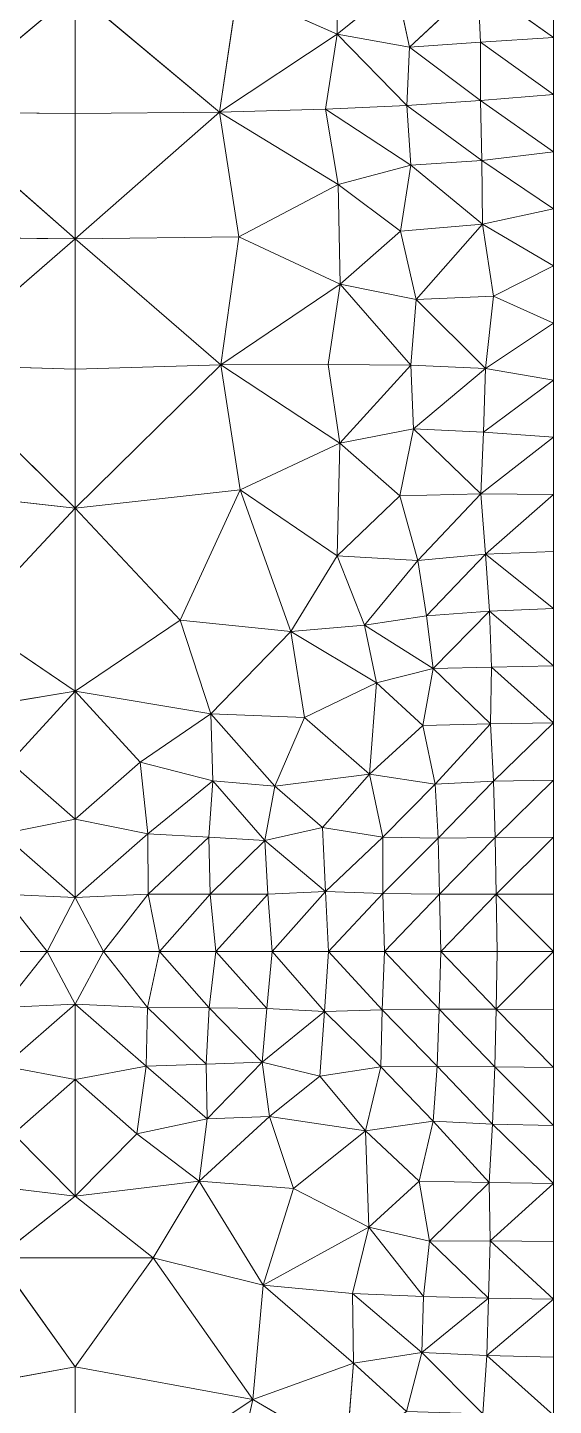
# Model space of a CAD drawing. Header units: metres. Extents: x 0 to 8, y 0 to 4.
# Drawn here: x 1.725 to 2, y 1.763 to 2.483 of the extents above; entities that cross this region are included whole.
import ezdxf

# ---------------------------------------------------------------- set-up
doc = ezdxf.new("R2010")
doc.units = ezdxf.units.M
doc.header["$MEASUREMENT"] = 0
for name, color, linetype, lineweight in [('DL_FE_MESH', 134, 'Continuous', 0), ('DL_FE_MESH_CELLS_2', 132, 'Continuous', 0), ('DL_FE_MESH_CELLS_5', 132, 'Continuous', 0), ('DL_TOPOLOGY', 7, 'Continuous', 0)]:
    doc.layers.add(name, color=color, linetype=linetype, lineweight=lineweight)

msp = doc.modelspace()

# ---------------------------------------------------------------- linework, layer by layer
at = {"layer": 'DL_FE_MESH'}
for p, q in [((1.88693, 2.4793), (1.88679, 2.52753)), ((1.9247, 2.47258), (1.96039, 2.50586)), ((1.96039, 2.50586), (2, 2.47761)), ((1.96039, 2.50586), (1.9618, 2.47517)), ((1.67463, 2.43847), (1.75, 2.50167)), ((1.75, 2.50167), (1.82537, 2.43847)), ((1.75, 2.50167), (1.75, 2.43778)), ((1.8349, 2.50232), (1.82537, 2.43847)), ((1.8349, 2.50232), (1.88693, 2.4793)), ((1.91792, 2.50433), (1.88693, 2.4793)), ((1.91792, 2.50433), (1.9247, 2.47258)), ((1.88693, 2.4793), (1.82537, 2.43847)), ((1.88693, 2.4793), (1.88083, 2.44019)), ((1.9247, 2.47258), (1.88693, 2.4793)), ((1.88693, 2.4793), (1.9233, 2.4421)), ((2, 2.47761), (1.9618, 2.47517)), ((1.9247, 2.47258), (1.9233, 2.4421)), ((1.9618, 2.47517), (1.9247, 2.47258)), ((1.9247, 2.47258), (1.96194, 2.44462)), ((1.9618, 2.47517), (2, 2.44776)), ((1.9618, 2.47517), (1.96194, 2.44462)), ((1.9233, 2.4421), (1.88083, 2.44019)), ((1.96194, 2.44462), (1.9233, 2.4421)), ((1.9233, 2.4421), (1.96259, 2.41337)), ((1.9233, 2.4421), (1.92549, 2.41094)), ((2, 2.44776), (1.96194, 2.44462)), ((1.96194, 2.44462), (2, 2.41791)), ((1.96194, 2.44462), (1.96259, 2.41337)), ((1.75, 2.43778), (1.67463, 2.43847)), ((1.67463, 2.43847), (1.75, 2.37228)), ((1.75, 2.37228), (1.82537, 2.43847)), ((1.82537, 2.43847), (1.75, 2.43778)), ((1.75, 2.43778), (1.75, 2.37228)), ((1.88083, 2.44019), (1.82537, 2.43847)), ((1.82537, 2.43847), (1.88753, 2.40071)), ((1.82537, 2.43847), (1.83555, 2.37333)), ((1.88083, 2.44019), (1.92549, 2.41094)), ((1.88083, 2.44019), (1.88753, 2.40071)), ((1.96259, 2.41337), (1.92549, 2.41094)), ((2, 2.41791), (1.96259, 2.41337)), ((1.96259, 2.41337), (2, 2.38806)), ((1.96259, 2.41337), (1.96284, 2.38004)), ((1.92549, 2.41094), (1.88753, 2.40071)), ((1.92549, 2.41094), (1.91996, 2.37631)), ((1.92549, 2.41094), (1.96284, 2.38004)), ((1.88753, 2.40071), (1.83555, 2.37333)), ((1.88753, 2.40071), (1.91996, 2.37631)), ((1.88849, 2.34861), (1.88753, 2.40071)), ((2, 2.38806), (1.96284, 2.38004)), ((1.91996, 2.37631), (1.88849, 2.34861)), ((1.96284, 2.38004), (1.91996, 2.37631)), ((1.91996, 2.37631), (1.92816, 2.34067)), ((1.92816, 2.34067), (1.96284, 2.38004)), ((1.96284, 2.38004), (2, 2.35821)), ((1.96284, 2.38004), (1.96867, 2.34238)), ((1.75, 2.37228), (1.66445, 2.37333)), ((1.67392, 2.30652), (1.75, 2.37228)), ((1.83555, 2.37333), (1.75, 2.37228)), ((1.75, 2.37228), (1.82608, 2.30652)), ((1.75, 2.37228), (1.75, 2.30425)), ((1.83555, 2.37333), (1.82608, 2.30652)), ((1.83555, 2.37333), (1.88849, 2.34861)), ((2, 2.35821), (1.96867, 2.34238)), ((1.88849, 2.34861), (1.82608, 2.30652)), ((1.88849, 2.34861), (1.88228, 2.30672)), ((1.92816, 2.34067), (1.88849, 2.34861)), ((1.88849, 2.34861), (1.92553, 2.30632)), ((1.92816, 2.34067), (1.92553, 2.30632)), ((1.96867, 2.34238), (1.92816, 2.34067)), ((1.92816, 2.34067), (1.9645, 2.30463)), ((1.96867, 2.34238), (1.9645, 2.30463)), ((2, 2.32836), (1.96867, 2.34238)), ((2, 2.32836), (1.9645, 2.30463)), ((1.75, 2.30425), (1.67392, 2.30652)), ((1.67392, 2.30652), (1.75, 2.23162)), ((1.75, 2.23162), (1.82608, 2.30652)), ((1.82608, 2.30652), (1.75, 2.30425)), ((1.75, 2.30425), (1.75, 2.23162)), ((1.88228, 2.30672), (1.82608, 2.30652)), ((1.82608, 2.30652), (1.88837, 2.26553)), ((1.82608, 2.30652), (1.83619, 2.24128)), ((1.92553, 2.30632), (1.88228, 2.30672)), ((1.88228, 2.30672), (1.88837, 2.26553)), ((1.88837, 2.26553), (1.92553, 2.30632)), ((1.9645, 2.30463), (1.92553, 2.30632)), ((1.92553, 2.30632), (1.92678, 2.27305)), ((1.92678, 2.27305), (1.9645, 2.30463)), ((1.9645, 2.30463), (1.96341, 2.2714)), ((2, 2.29851), (1.9645, 2.30463)), ((1.96341, 2.2714), (2, 2.29851)), ((1.92678, 2.27305), (1.88837, 2.26553)), ((1.92678, 2.27305), (1.91961, 2.23814)), ((1.96341, 2.2714), (1.92678, 2.27305)), ((1.92678, 2.27305), (1.962, 2.23905)), ((1.96341, 2.2714), (1.962, 2.23905)), ((1.962, 2.23905), (2, 2.26866)), ((2, 2.26866), (1.96341, 2.2714)), ((1.88837, 2.26553), (1.83619, 2.24128)), ((1.88702, 2.20674), (1.88837, 2.26553)), ((1.88837, 2.26553), (1.91961, 2.23814)), ((1.66381, 2.24128), (1.75, 2.23162)), ((1.75, 2.23162), (1.83619, 2.24128)), ((1.83619, 2.24128), (1.80481, 2.17305)), ((1.83619, 2.24128), (1.88702, 2.20674)), ((1.83619, 2.24128), (1.86271, 2.16714)), ((1.91961, 2.23814), (1.88702, 2.20674)), ((1.962, 2.23905), (1.91961, 2.23814)), ((1.91961, 2.23814), (1.92906, 2.20431)), ((1.92906, 2.20431), (1.962, 2.23905)), ((2, 2.23881), (1.962, 2.23905)), ((1.962, 2.23905), (1.96449, 2.20765)), ((1.96449, 2.20765), (2, 2.23881)), ((1.75, 2.23162), (1.69519, 2.17305)), ((1.75, 2.23162), (1.80481, 2.17305)), ((1.75, 2.13606), (1.75, 2.23162)), ((1.88702, 2.20674), (1.86271, 2.16714)), ((1.92906, 2.20431), (1.88702, 2.20674)), ((1.88702, 2.20674), (1.90124, 2.17051)), ((1.90124, 2.17051), (1.92906, 2.20431)), ((1.96449, 2.20765), (1.92906, 2.20431)), ((1.92906, 2.20431), (1.93359, 2.17538)), ((1.93359, 2.17538), (1.96449, 2.20765)), ((2, 2.20896), (1.96449, 2.20765)), ((1.96449, 2.20765), (2, 2.1791)), ((1.96449, 2.20765), (1.96653, 2.17779)), ((1.93359, 2.17538), (1.90124, 2.17051)), ((1.96653, 2.17779), (1.93359, 2.17538)), ((1.93359, 2.17538), (1.93709, 2.14788)), ((1.93709, 2.14788), (1.96653, 2.17779)), ((2, 2.1791), (1.96653, 2.17779)), ((1.96653, 2.17779), (2, 2.14925)), ((1.96653, 2.17779), (1.9677, 2.14861)), ((1.69519, 2.17305), (1.75, 2.13606)), ((1.80481, 2.17305), (1.75, 2.13606)), ((1.80481, 2.17305), (1.86271, 2.16714)), ((1.80481, 2.17305), (1.82094, 2.12422)), ((1.90124, 2.17051), (1.86271, 2.16714)), ((1.90124, 2.17051), (1.93709, 2.14788)), ((1.90124, 2.17051), (1.90742, 2.14041)), ((1.82094, 2.12422), (1.86271, 2.16714)), ((1.86271, 2.16714), (1.90742, 2.14041)), ((1.86271, 2.16714), (1.86986, 2.12226)), ((1.93709, 2.14788), (1.90742, 2.14041)), ((1.93709, 2.14788), (1.9317, 2.118)), ((1.9677, 2.14861), (1.93709, 2.14788)), ((1.93709, 2.14788), (1.96701, 2.11885)), ((1.9677, 2.14861), (1.96701, 2.11885)), ((2, 2.14925), (1.9677, 2.14861)), ((1.9677, 2.14861), (2, 2.1194)), ((1.90742, 2.14041), (1.86986, 2.12226)), ((1.90391, 2.09256), (1.90742, 2.14041)), ((1.90742, 2.14041), (1.9317, 2.118)), ((1.67906, 2.12422), (1.75, 2.13606)), ((1.75, 2.13606), (1.716, 2.09891)), ((1.75, 2.13606), (1.82094, 2.12422)), ((1.75, 2.13606), (1.784, 2.09891)), ((1.75, 2.06918), (1.75, 2.13606)), ((1.82094, 2.12422), (1.784, 2.09891)), ((1.82094, 2.12422), (1.86986, 2.12226)), ((1.82094, 2.12422), (1.85437, 2.08629)), ((1.82094, 2.12422), (1.82188, 2.08911)), ((1.86986, 2.12226), (1.85437, 2.08629)), ((1.86986, 2.12226), (1.90391, 2.09256)), ((1.9317, 2.118), (1.90391, 2.09256)), ((1.96701, 2.11885), (1.9317, 2.118)), ((1.9317, 2.118), (1.93814, 2.08745)), ((1.93814, 2.08745), (1.96701, 2.11885)), ((2, 2.1194), (1.96701, 2.11885)), ((1.96701, 2.11885), (1.96867, 2.08894)), ((1.96867, 2.08894), (2, 2.1194)), ((1.716, 2.09891), (1.75, 2.06918)), ((1.784, 2.09891), (1.75, 2.06918)), ((1.82188, 2.08911), (1.784, 2.09891)), ((1.784, 2.09891), (1.78799, 2.06147)), ((1.78799, 2.06147), (1.82188, 2.08911)), ((1.82188, 2.08911), (1.81978, 2.05967)), ((1.82188, 2.08911), (1.85437, 2.08629)), ((1.82188, 2.08911), (1.8491, 2.05803)), ((1.85437, 2.08629), (1.90391, 2.09256)), ((1.90391, 2.09256), (1.87932, 2.06473)), ((1.93814, 2.08745), (1.90391, 2.09256)), ((1.90391, 2.09256), (1.91077, 2.05971)), ((1.96867, 2.08894), (1.93814, 2.08745)), ((1.93969, 2.05925), (1.96867, 2.08894)), ((2, 2.08955), (1.96867, 2.08894)), ((1.96867, 2.08894), (1.96959, 2.0595)), ((1.96959, 2.0595), (2, 2.08955)), ((1.85437, 2.08629), (1.8491, 2.05803)), ((1.85437, 2.08629), (1.87932, 2.06473)), ((1.91077, 2.05971), (1.93814, 2.08745)), ((1.93814, 2.08745), (1.93969, 2.05925)), ((1.75, 2.06918), (1.71201, 2.06147)), ((1.78799, 2.06147), (1.75, 2.06918)), ((1.75, 2.06918), (1.75, 2.02819)), ((1.71201, 2.06147), (1.75, 2.02819)), ((1.75, 2.02819), (1.78799, 2.06147)), ((1.81978, 2.05967), (1.78799, 2.06147)), ((1.78799, 2.06147), (1.78812, 2.02988)), ((1.78812, 2.02988), (1.81978, 2.05967)), ((1.8491, 2.05803), (1.81978, 2.05967)), ((1.81978, 2.05967), (1.82049, 2.02984)), ((1.87932, 2.06473), (1.8491, 2.05803)), ((1.91077, 2.05971), (1.87932, 2.06473)), ((1.87932, 2.06473), (1.88076, 2.03127)), ((1.88076, 2.03127), (1.91077, 2.05971)), ((1.93969, 2.05925), (1.91077, 2.05971)), ((1.91077, 2.05971), (1.91088, 2.03028)), ((1.96959, 2.0595), (1.93969, 2.05925)), ((1.94043, 2.0299), (1.96959, 2.0595)), ((2, 2.0597), (1.96959, 2.0595)), ((1.96959, 2.0595), (1.97014, 2.02984)), ((1.97014, 2.02984), (2, 2.0597)), ((1.82049, 2.02984), (1.8491, 2.05803)), ((1.8491, 2.05803), (1.88076, 2.03127)), ((1.8491, 2.05803), (1.85075, 2.02983)), ((1.91088, 2.03028), (1.93969, 2.05925)), ((1.93969, 2.05925), (1.94043, 2.0299)), ((1.88076, 2.03127), (1.85075, 2.02983)), ((1.88076, 2.03127), (1.85294, 2)), ((1.88235, 2), (1.88076, 2.03127)), ((1.91088, 2.03028), (1.88076, 2.03127)), ((1.73529, 2), (1.71188, 2.02988)), ((1.75, 2.02819), (1.71188, 2.02988)), ((1.73529, 2), (1.75, 2.02819)), ((1.78812, 2.02988), (1.75, 2.02819)), ((1.76471, 2), (1.75, 2.02819)), ((1.78812, 2.02988), (1.76471, 2)), ((1.79412, 2), (1.78812, 2.02988)), ((1.82049, 2.02984), (1.78812, 2.02988)), ((1.82049, 2.02984), (1.79412, 2)), ((1.82353, 2), (1.82049, 2.02984)), ((1.85075, 2.02983), (1.82049, 2.02984)), ((1.85075, 2.02983), (1.82353, 2)), ((1.85294, 2), (1.85075, 2.02983)), ((1.91088, 2.03028), (1.88235, 2)), ((1.91176, 2), (1.91088, 2.03028)), ((1.94043, 2.0299), (1.91088, 2.03028)), ((1.94043, 2.0299), (1.91176, 2)), ((1.94118, 2), (1.94043, 2.0299)), ((1.97014, 2.02984), (1.94043, 2.0299)), ((1.97014, 2.02984), (1.94118, 2)), ((2, 2.02985), (1.97014, 2.02984)), ((1.97014, 2.02984), (2, 2)), ((1.97014, 2.02984), (1.97059, 2)), ((1.71219, 1.97065), (1.73529, 2)), ((1.73529, 2), (1.75, 1.9724)), ((1.76471, 2), (1.75, 1.9724)), ((1.76471, 2), (1.78781, 1.97065)), ((1.79412, 2), (1.78781, 1.97065)), ((1.82001, 1.97046), (1.79412, 2)), ((1.82353, 2), (1.82001, 1.97046)), ((1.85024, 1.97023), (1.82353, 2)), ((1.85294, 2), (1.85024, 1.97023)), ((1.88025, 1.96858), (1.85294, 2)), ((1.88235, 2), (1.88025, 1.96858)), ((1.91052, 1.96945), (1.88235, 2)), ((1.91176, 2), (1.91052, 1.96945)), ((1.94022, 1.96978), (1.91176, 2)), ((1.94118, 2), (1.94022, 1.96978)), ((1.97005, 1.96978), (1.94118, 2)), ((1.97005, 1.96978), (2, 2)), ((1.97059, 2), (1.97005, 1.96978)), ((1.71219, 1.97065), (1.75, 1.9724)), ((1.71293, 1.94005), (1.75, 1.9724)), ((1.75, 1.9724), (1.78781, 1.97065)), ((1.75, 1.9724), (1.78707, 1.94005)), ((1.75, 1.9724), (1.75, 1.93302)), ((1.78781, 1.97065), (1.78707, 1.94005)), ((1.78781, 1.97065), (1.82001, 1.97046)), ((1.78781, 1.97065), (1.81846, 1.94115)), ((1.82001, 1.97046), (1.81846, 1.94115)), ((1.82001, 1.97046), (1.85024, 1.97023)), ((1.82001, 1.97046), (1.84773, 1.94213)), ((1.85024, 1.97023), (1.84773, 1.94213)), ((1.84773, 1.94213), (1.88025, 1.96858)), ((1.85024, 1.97023), (1.88025, 1.96858)), ((1.88025, 1.96858), (1.87786, 1.93486)), ((1.88025, 1.96858), (1.91052, 1.96945)), ((1.88025, 1.96858), (1.9098, 1.93962)), ((1.91052, 1.96945), (1.9098, 1.93962)), ((1.91052, 1.96945), (1.94022, 1.96978)), ((1.91052, 1.96945), (1.93913, 1.94004)), ((1.94022, 1.96978), (1.93913, 1.94004)), ((1.94022, 1.96978), (1.97005, 1.96978)), ((1.94022, 1.96978), (1.96935, 1.93971)), ((1.97005, 1.96978), (1.96935, 1.93971)), ((2, 1.9697), (1.97005, 1.96978)), ((1.97005, 1.96978), (2, 1.93939)), ((1.71293, 1.94005), (1.75, 1.93302)), ((1.78707, 1.94005), (1.75, 1.93302)), ((1.78707, 1.94005), (1.78219, 1.90473)), ((1.81846, 1.94115), (1.78707, 1.94005)), ((1.78707, 1.94005), (1.81894, 1.91249)), ((1.84773, 1.94213), (1.81846, 1.94115)), ((1.81846, 1.94115), (1.81894, 1.91249)), ((1.81894, 1.91249), (1.84773, 1.94213)), ((1.87786, 1.93486), (1.84773, 1.94213)), ((1.84773, 1.94213), (1.85159, 1.91364)), ((1.9098, 1.93962), (1.87786, 1.93486)), ((1.9098, 1.93962), (1.90172, 1.9063)), ((1.93913, 1.94004), (1.9098, 1.93962)), ((1.9098, 1.93962), (1.93704, 1.91131)), ((1.93913, 1.94004), (1.93704, 1.91131)), ((1.96935, 1.93971), (1.93913, 1.94004)), ((1.93913, 1.94004), (1.96821, 1.90978)), ((1.96821, 1.90978), (1.96935, 1.93971)), ((2, 1.93939), (1.96935, 1.93971)), ((1.96935, 1.93971), (2, 1.90909)), ((1.75, 1.93302), (1.71781, 1.90473)), ((1.75, 1.93302), (1.78219, 1.90473)), ((1.75, 1.87214), (1.75, 1.93302)), ((1.87786, 1.93486), (1.85159, 1.91364)), ((1.87786, 1.93486), (1.90172, 1.9063)), ((1.81894, 1.91249), (1.78219, 1.90473)), ((1.85159, 1.91364), (1.81474, 1.87995)), ((1.81894, 1.91249), (1.81474, 1.87995)), ((1.85159, 1.91364), (1.81894, 1.91249)), ((1.85159, 1.91364), (1.90172, 1.9063)), ((1.85159, 1.91364), (1.86404, 1.87602)), ((1.93704, 1.91131), (1.90172, 1.9063)), ((1.93704, 1.91131), (1.9298, 1.87985)), ((1.93704, 1.91131), (1.96821, 1.90978)), ((1.93704, 1.91131), (1.96631, 1.87922)), ((1.96821, 1.90978), (1.96631, 1.87922)), ((2, 1.90909), (1.96821, 1.90978)), ((1.96821, 1.90978), (2, 1.87879)), ((1.71781, 1.90473), (1.75, 1.87214)), ((1.78219, 1.90473), (1.75, 1.87214)), ((1.81474, 1.87995), (1.78219, 1.90473)), ((1.90172, 1.9063), (1.86404, 1.87602)), ((1.90172, 1.9063), (1.9298, 1.87985)), ((1.90349, 1.85585), (1.90172, 1.9063)), ((1.68526, 1.87995), (1.75, 1.87214)), ((1.81474, 1.87995), (1.75, 1.87214)), ((1.81474, 1.87995), (1.7908, 1.83981)), ((1.86404, 1.87602), (1.81474, 1.87995)), ((1.81474, 1.87995), (1.8483, 1.82562)), ((1.9298, 1.87985), (1.90349, 1.85585)), ((1.96631, 1.87922), (1.9298, 1.87985)), ((1.9298, 1.87985), (1.93528, 1.8486)), ((1.75, 1.87214), (1.7092, 1.83981)), ((1.75, 1.87214), (1.7908, 1.83981)), ((1.86404, 1.87602), (1.8483, 1.82562)), ((1.86404, 1.87602), (1.90349, 1.85585)), ((1.93528, 1.8486), (1.96631, 1.87922)), ((2, 1.87879), (1.96631, 1.87922)), ((1.96631, 1.87922), (1.967, 1.84871)), ((1.967, 1.84871), (2, 1.87879)), ((1.90349, 1.85585), (1.8483, 1.82562)), ((1.90349, 1.85585), (1.89496, 1.82126)), ((1.93528, 1.8486), (1.90349, 1.85585)), ((1.90349, 1.85585), (1.93206, 1.81968)), ((1.93528, 1.8486), (1.93206, 1.81968)), ((1.967, 1.84871), (1.93528, 1.8486)), ((1.93528, 1.8486), (1.96613, 1.81876)), ((1.967, 1.84871), (1.96613, 1.81876)), ((2, 1.84848), (1.967, 1.84871)), ((1.967, 1.84871), (2, 1.81818)), ((1.7092, 1.83981), (1.7908, 1.83981)), ((1.7092, 1.83981), (1.75, 1.78298)), ((1.7908, 1.83981), (1.75, 1.78298)), ((1.7908, 1.83981), (1.84279, 1.76589)), ((1.8483, 1.82562), (1.7908, 1.83981)), ((1.8483, 1.82562), (1.84279, 1.76589)), ((1.89496, 1.82126), (1.8483, 1.82562)), ((1.8483, 1.82562), (1.89554, 1.78488)), ((1.93206, 1.81968), (1.89496, 1.82126)), ((1.89496, 1.82126), (1.93126, 1.79046)), ((1.89496, 1.82126), (1.89554, 1.78488)), ((1.93206, 1.81968), (1.93126, 1.79046)), ((1.93126, 1.79046), (1.96613, 1.81876)), ((1.96613, 1.81876), (1.93206, 1.81968)), ((1.96613, 1.81876), (1.96518, 1.78879)), ((1.96518, 1.78879), (2, 1.81818)), ((2, 1.81818), (1.96613, 1.81876)), ((1.93126, 1.79046), (1.89554, 1.78488)), ((1.93126, 1.79046), (1.92316, 1.75955)), ((1.96518, 1.78879), (1.93126, 1.79046)), ((1.93126, 1.79046), (1.96301, 1.75827)), ((1.96518, 1.78879), (1.96301, 1.75827)), ((2, 1.78788), (1.96518, 1.78879)), ((1.96518, 1.78879), (2, 1.75758)), ((1.75, 1.78298), (1.65721, 1.76589)), ((1.84279, 1.76589), (1.75, 1.78298)), ((1.75, 1.78298), (1.75, 1.70417)), ((1.89554, 1.78488), (1.84279, 1.76589)), ((1.89168, 1.73721), (1.89554, 1.78488)), ((1.89554, 1.78488), (1.92316, 1.75955)), ((1.75, 1.70417), (1.84279, 1.76589)), ((1.84279, 1.76589), (1.82819, 1.70024)), ((1.84279, 1.76589), (1.89168, 1.73721))]:
    msp.add_line(p, q, dxfattribs=at)
at = {"layer": 'DL_FE_MESH_CELLS_2'}
for points, invisible_edges in [([(1.71219, 1.97065), (1.73529, 2), (1.70588, 2)], 2), ([(1.76471, 2), (1.73529, 2), (1.75, 1.9724)], 1), ([(1.78781, 1.97065), (1.79412, 2), (1.76471, 2)], 2), ([(1.82353, 2), (1.79412, 2), (1.82001, 1.97046)], 1), ([(1.85294, 2), (1.82353, 2), (1.85024, 1.97023)], 1), ([(1.88235, 2), (1.85294, 2), (1.88025, 1.96858)], 1), ([(1.91176, 2), (1.88235, 2), (1.91052, 1.96945)], 1), ([(1.94118, 2), (1.91176, 2), (1.94022, 1.96978)], 1), ([(1.97059, 2), (1.94118, 2), (1.97005, 1.96978)], 1), ([(1.97005, 1.96978), (2, 2), (1.97059, 2)], 2), ([(2, 1.9697), (2, 2), (1.97005, 1.96978)], 1), ([(2, 1.93939), (2, 1.9697), (1.97005, 1.96978)], 1), ([(2, 1.90909), (2, 1.93939), (1.96935, 1.93971)], 1), ([(2, 1.87879), (2, 1.90909), (1.96821, 1.90978)], 1), ([(2, 1.84848), (2, 1.87879), (1.967, 1.84871)], 1), ([(2, 1.81818), (2, 1.84848), (1.967, 1.84871)], 1), ([(2, 1.78788), (2, 1.81818), (1.96518, 1.78879)], 1), ([(2, 1.75758), (2, 1.78788), (1.96518, 1.78879)], 1)]:
    msp.add_3dface(points, dxfattribs=dict(at, invisible_edges=invisible_edges))
for points in [[(1.75, 1.9724), (1.73529, 2), (1.71219, 1.97065)], [(1.78781, 1.97065), (1.76471, 2), (1.75, 1.9724)], [(1.82001, 1.97046), (1.79412, 2), (1.78781, 1.97065)], [(1.85024, 1.97023), (1.82353, 2), (1.82001, 1.97046)], [(1.88025, 1.96858), (1.85294, 2), (1.85024, 1.97023)], [(1.91052, 1.96945), (1.88235, 2), (1.88025, 1.96858)], [(1.94022, 1.96978), (1.91176, 2), (1.91052, 1.96945)], [(1.97005, 1.96978), (1.94118, 2), (1.94022, 1.96978)], [(1.71293, 1.94005), (1.75, 1.9724), (1.71219, 1.97065)], [(1.75, 1.93302), (1.75, 1.9724), (1.71293, 1.94005)], [(1.78707, 1.94005), (1.78781, 1.97065), (1.75, 1.9724)], [(1.78707, 1.94005), (1.75, 1.9724), (1.75, 1.93302)], [(1.81846, 1.94115), (1.78781, 1.97065), (1.78707, 1.94005)], [(1.81846, 1.94115), (1.82001, 1.97046), (1.78781, 1.97065)], [(1.84773, 1.94213), (1.82001, 1.97046), (1.81846, 1.94115)], [(1.84773, 1.94213), (1.85024, 1.97023), (1.82001, 1.97046)], [(1.84773, 1.94213), (1.88025, 1.96858), (1.85024, 1.97023)], [(1.87786, 1.93486), (1.88025, 1.96858), (1.84773, 1.94213)], [(1.9098, 1.93962), (1.88025, 1.96858), (1.87786, 1.93486)], [(1.9098, 1.93962), (1.91052, 1.96945), (1.88025, 1.96858)], [(1.93913, 1.94004), (1.91052, 1.96945), (1.9098, 1.93962)], [(1.93913, 1.94004), (1.94022, 1.96978), (1.91052, 1.96945)], [(1.96935, 1.93971), (1.94022, 1.96978), (1.93913, 1.94004)], [(1.96935, 1.93971), (1.97005, 1.96978), (1.94022, 1.96978)], [(2, 1.93939), (1.97005, 1.96978), (1.96935, 1.93971)], [(1.75, 1.93302), (1.71293, 1.94005), (1.71781, 1.90473)], [(1.78219, 1.90473), (1.78707, 1.94005), (1.75, 1.93302)], [(1.81894, 1.91249), (1.78707, 1.94005), (1.78219, 1.90473)], [(1.81894, 1.91249), (1.81846, 1.94115), (1.78707, 1.94005)], [(1.81894, 1.91249), (1.84773, 1.94213), (1.81846, 1.94115)], [(1.85159, 1.91364), (1.84773, 1.94213), (1.81894, 1.91249)], [(1.87786, 1.93486), (1.84773, 1.94213), (1.85159, 1.91364)], [(1.90172, 1.9063), (1.9098, 1.93962), (1.87786, 1.93486)], [(1.93704, 1.91131), (1.9098, 1.93962), (1.90172, 1.9063)], [(1.93704, 1.91131), (1.93913, 1.94004), (1.9098, 1.93962)], [(1.96821, 1.90978), (1.93913, 1.94004), (1.93704, 1.91131)], [(1.96821, 1.90978), (1.96935, 1.93971), (1.93913, 1.94004)], [(2, 1.90909), (1.96935, 1.93971), (1.96821, 1.90978)], [(1.75, 1.87214), (1.75, 1.93302), (1.71781, 1.90473)], [(1.78219, 1.90473), (1.75, 1.93302), (1.75, 1.87214)], [(1.90172, 1.9063), (1.87786, 1.93486), (1.85159, 1.91364)], [(1.81474, 1.87995), (1.81894, 1.91249), (1.78219, 1.90473)], [(1.81474, 1.87995), (1.86404, 1.87602), (1.85159, 1.91364)], [(1.81474, 1.87995), (1.85159, 1.91364), (1.81894, 1.91249)], [(1.90172, 1.9063), (1.85159, 1.91364), (1.86404, 1.87602)], [(1.9298, 1.87985), (1.93704, 1.91131), (1.90172, 1.9063)], [(1.96631, 1.87922), (1.93704, 1.91131), (1.9298, 1.87985)], [(1.96631, 1.87922), (1.96821, 1.90978), (1.93704, 1.91131)], [(2, 1.87879), (1.96821, 1.90978), (1.96631, 1.87922)], [(1.75, 1.87214), (1.71781, 1.90473), (1.68526, 1.87995)], [(1.75, 1.87214), (1.81474, 1.87995), (1.78219, 1.90473)], [(1.90349, 1.85585), (1.90172, 1.9063), (1.86404, 1.87602)], [(1.9298, 1.87985), (1.90172, 1.9063), (1.90349, 1.85585)], [(1.75, 1.87214), (1.68526, 1.87995), (1.7092, 1.83981)], [(1.75, 1.87214), (1.7908, 1.83981), (1.81474, 1.87995)], [(1.8483, 1.82562), (1.81474, 1.87995), (1.7908, 1.83981)], [(1.8483, 1.82562), (1.86404, 1.87602), (1.81474, 1.87995)], [(1.93528, 1.8486), (1.9298, 1.87985), (1.90349, 1.85585)], [(1.93528, 1.8486), (1.96631, 1.87922), (1.9298, 1.87985)], [(1.7908, 1.83981), (1.75, 1.87214), (1.7092, 1.83981)], [(1.8483, 1.82562), (1.90349, 1.85585), (1.86404, 1.87602)], [(1.967, 1.84871), (1.96631, 1.87922), (1.93528, 1.8486)], [(1.967, 1.84871), (2, 1.87879), (1.96631, 1.87922)], [(1.8483, 1.82562), (1.89496, 1.82126), (1.90349, 1.85585)], [(1.93206, 1.81968), (1.90349, 1.85585), (1.89496, 1.82126)], [(1.93206, 1.81968), (1.93528, 1.8486), (1.90349, 1.85585)], [(1.96613, 1.81876), (1.93528, 1.8486), (1.93206, 1.81968)], [(1.96613, 1.81876), (1.967, 1.84871), (1.93528, 1.8486)], [(2, 1.81818), (1.967, 1.84871), (1.96613, 1.81876)], [(1.65721, 1.76589), (1.75, 1.78298), (1.7092, 1.83981)], [(1.7908, 1.83981), (1.7092, 1.83981), (1.75, 1.78298)], [(1.75, 1.78298), (1.84279, 1.76589), (1.7908, 1.83981)], [(1.7908, 1.83981), (1.84279, 1.76589), (1.8483, 1.82562)], [(1.89554, 1.78488), (1.8483, 1.82562), (1.84279, 1.76589)], [(1.89554, 1.78488), (1.89496, 1.82126), (1.8483, 1.82562)], [(1.93126, 1.79046), (1.93206, 1.81968), (1.89496, 1.82126)], [(1.93126, 1.79046), (1.89496, 1.82126), (1.89554, 1.78488)], [(1.93126, 1.79046), (1.96613, 1.81876), (1.93206, 1.81968)], [(1.96518, 1.78879), (1.96613, 1.81876), (1.93126, 1.79046)], [(1.96518, 1.78879), (2, 1.81818), (1.96613, 1.81876)], [(1.92316, 1.75955), (1.93126, 1.79046), (1.89554, 1.78488)], [(1.96301, 1.75827), (1.93126, 1.79046), (1.92316, 1.75955)], [(1.96301, 1.75827), (1.96518, 1.78879), (1.93126, 1.79046)], [(2, 1.75758), (1.96518, 1.78879), (1.96301, 1.75827)], [(1.75, 1.70417), (1.75, 1.78298), (1.65721, 1.76589)], [(1.75, 1.70417), (1.84279, 1.76589), (1.75, 1.78298)], [(1.89168, 1.73721), (1.89554, 1.78488), (1.84279, 1.76589)], [(1.92316, 1.75955), (1.89554, 1.78488), (1.89168, 1.73721)], [(1.75, 1.70417), (1.65721, 1.76589), (1.67181, 1.70024)], [(1.82819, 1.70024), (1.84279, 1.76589), (1.75, 1.70417)], [(1.82819, 1.70024), (1.89168, 1.73721), (1.84279, 1.76589)]]:
    msp.add_3dface(points, dxfattribs=at)
at = {"layer": 'DL_FE_MESH_CELLS_5'}
for points in [[(1.88693, 2.4793), (1.88679, 2.52753), (1.8349, 2.50232)], [(1.91792, 2.50433), (1.88679, 2.52753), (1.88693, 2.4793)], [(1.9247, 2.47258), (1.96039, 2.50586), (1.91792, 2.50433)], [(1.9618, 2.47517), (1.96039, 2.50586), (1.9247, 2.47258)], [(2, 2.47761), (1.96039, 2.50586), (1.9618, 2.47517)], [(1.67463, 2.43847), (1.75, 2.50167), (1.6651, 2.50232)], [(1.75, 2.43778), (1.75, 2.50167), (1.67463, 2.43847)], [(1.82537, 2.43847), (1.8349, 2.50232), (1.75, 2.50167)], [(1.82537, 2.43847), (1.75, 2.50167), (1.75, 2.43778)], [(1.82537, 2.43847), (1.88693, 2.4793), (1.8349, 2.50232)], [(1.9247, 2.47258), (1.91792, 2.50433), (1.88693, 2.4793)], [(1.82537, 2.43847), (1.88083, 2.44019), (1.88693, 2.4793)], [(1.9233, 2.4421), (1.88693, 2.4793), (1.88083, 2.44019)], [(1.9233, 2.4421), (1.9247, 2.47258), (1.88693, 2.4793)], [(1.96194, 2.44462), (1.9247, 2.47258), (1.9233, 2.4421)], [(1.96194, 2.44462), (1.9618, 2.47517), (1.9247, 2.47258)], [(2, 2.44776), (1.9618, 2.47517), (1.96194, 2.44462)], [(1.92549, 2.41094), (1.9233, 2.4421), (1.88083, 2.44019)], [(1.96259, 2.41337), (1.96194, 2.44462), (1.9233, 2.4421)], [(1.96259, 2.41337), (1.9233, 2.4421), (1.92549, 2.41094)], [(2, 2.41791), (1.96194, 2.44462), (1.96259, 2.41337)], [(1.75, 2.37228), (1.67463, 2.43847), (1.66445, 2.37333)], [(1.75, 2.37228), (1.75, 2.43778), (1.67463, 2.43847)], [(1.75, 2.37228), (1.82537, 2.43847), (1.75, 2.43778)], [(1.83555, 2.37333), (1.82537, 2.43847), (1.75, 2.37228)], [(1.88753, 2.40071), (1.88083, 2.44019), (1.82537, 2.43847)], [(1.88753, 2.40071), (1.82537, 2.43847), (1.83555, 2.37333)], [(1.92549, 2.41094), (1.88083, 2.44019), (1.88753, 2.40071)], [(1.96284, 2.38004), (1.96259, 2.41337), (1.92549, 2.41094)], [(2, 2.38806), (1.96259, 2.41337), (1.96284, 2.38004)], [(1.91996, 2.37631), (1.92549, 2.41094), (1.88753, 2.40071)], [(1.96284, 2.38004), (1.92549, 2.41094), (1.91996, 2.37631)], [(1.88849, 2.34861), (1.88753, 2.40071), (1.83555, 2.37333)], [(1.91996, 2.37631), (1.88753, 2.40071), (1.88849, 2.34861)], [(1.92816, 2.34067), (1.91996, 2.37631), (1.88849, 2.34861)], [(1.92816, 2.34067), (1.96284, 2.38004), (1.91996, 2.37631)], [(1.96867, 2.34238), (1.96284, 2.38004), (1.92816, 2.34067)], [(1.96867, 2.34238), (2, 2.35821), (1.96284, 2.38004)], [(1.67392, 2.30652), (1.75, 2.37228), (1.66445, 2.37333)], [(1.75, 2.30425), (1.75, 2.37228), (1.67392, 2.30652)], [(1.82608, 2.30652), (1.83555, 2.37333), (1.75, 2.37228)], [(1.82608, 2.30652), (1.75, 2.37228), (1.75, 2.30425)], [(1.82608, 2.30652), (1.88849, 2.34861), (1.83555, 2.37333)], [(1.82608, 2.30652), (1.88228, 2.30672), (1.88849, 2.34861)], [(1.92553, 2.30632), (1.88849, 2.34861), (1.88228, 2.30672)], [(1.92553, 2.30632), (1.92816, 2.34067), (1.88849, 2.34861)], [(1.9645, 2.30463), (1.92816, 2.34067), (1.92553, 2.30632)], [(1.9645, 2.30463), (1.96867, 2.34238), (1.92816, 2.34067)], [(1.9645, 2.30463), (2, 2.32836), (1.96867, 2.34238)], [(1.75, 2.23162), (1.67392, 2.30652), (1.66381, 2.24128)], [(1.75, 2.23162), (1.75, 2.30425), (1.67392, 2.30652)], [(1.75, 2.23162), (1.82608, 2.30652), (1.75, 2.30425)], [(1.83619, 2.24128), (1.82608, 2.30652), (1.75, 2.23162)], [(1.88837, 2.26553), (1.88228, 2.30672), (1.82608, 2.30652)], [(1.88837, 2.26553), (1.82608, 2.30652), (1.83619, 2.24128)], [(1.88837, 2.26553), (1.92553, 2.30632), (1.88228, 2.30672)], [(1.92678, 2.27305), (1.92553, 2.30632), (1.88837, 2.26553)], [(1.92678, 2.27305), (1.9645, 2.30463), (1.92553, 2.30632)], [(1.96341, 2.2714), (1.9645, 2.30463), (1.92678, 2.27305)], [(1.96341, 2.2714), (2, 2.29851), (1.9645, 2.30463)], [(1.91961, 2.23814), (1.92678, 2.27305), (1.88837, 2.26553)], [(1.962, 2.23905), (1.92678, 2.27305), (1.91961, 2.23814)], [(1.962, 2.23905), (1.96341, 2.2714), (1.92678, 2.27305)], [(1.962, 2.23905), (2, 2.26866), (1.96341, 2.2714)], [(1.88702, 2.20674), (1.88837, 2.26553), (1.83619, 2.24128)], [(1.91961, 2.23814), (1.88837, 2.26553), (1.88702, 2.20674)], [(1.75, 2.23162), (1.66381, 2.24128), (1.69519, 2.17305)], [(1.83619, 2.24128), (1.75, 2.23162), (1.80481, 2.17305)], [(1.86271, 2.16714), (1.83619, 2.24128), (1.80481, 2.17305)], [(1.86271, 2.16714), (1.88702, 2.20674), (1.83619, 2.24128)], [(1.92906, 2.20431), (1.91961, 2.23814), (1.88702, 2.20674)], [(1.92906, 2.20431), (1.962, 2.23905), (1.91961, 2.23814)], [(1.96449, 2.20765), (1.962, 2.23905), (1.92906, 2.20431)], [(1.96449, 2.20765), (2, 2.23881), (1.962, 2.23905)], [(1.75, 2.13606), (1.75, 2.23162), (1.69519, 2.17305)], [(1.80481, 2.17305), (1.75, 2.23162), (1.75, 2.13606)], [(1.90124, 2.17051), (1.88702, 2.20674), (1.86271, 2.16714)], [(1.90124, 2.17051), (1.92906, 2.20431), (1.88702, 2.20674)], [(1.93359, 2.17538), (1.92906, 2.20431), (1.90124, 2.17051)], [(1.93359, 2.17538), (1.96449, 2.20765), (1.92906, 2.20431)], [(1.96653, 2.17779), (1.96449, 2.20765), (1.93359, 2.17538)], [(2, 2.1791), (1.96449, 2.20765), (1.96653, 2.17779)], [(1.93709, 2.14788), (1.93359, 2.17538), (1.90124, 2.17051)], [(1.93709, 2.14788), (1.96653, 2.17779), (1.93359, 2.17538)], [(1.9677, 2.14861), (1.96653, 2.17779), (1.93709, 2.14788)], [(2, 2.14925), (1.96653, 2.17779), (1.9677, 2.14861)], [(1.75, 2.13606), (1.69519, 2.17305), (1.67906, 2.12422)], [(1.75, 2.13606), (1.82094, 2.12422), (1.80481, 2.17305)], [(1.82094, 2.12422), (1.86271, 2.16714), (1.80481, 2.17305)], [(1.90742, 2.14041), (1.90124, 2.17051), (1.86271, 2.16714)], [(1.93709, 2.14788), (1.90124, 2.17051), (1.90742, 2.14041)], [(1.86986, 2.12226), (1.86271, 2.16714), (1.82094, 2.12422)], [(1.90742, 2.14041), (1.86271, 2.16714), (1.86986, 2.12226)], [(1.9317, 2.118), (1.93709, 2.14788), (1.90742, 2.14041)], [(1.96701, 2.11885), (1.93709, 2.14788), (1.9317, 2.118)], [(1.96701, 2.11885), (1.9677, 2.14861), (1.93709, 2.14788)], [(2, 2.1194), (1.9677, 2.14861), (1.96701, 2.11885)], [(1.90391, 2.09256), (1.90742, 2.14041), (1.86986, 2.12226)], [(1.9317, 2.118), (1.90742, 2.14041), (1.90391, 2.09256)], [(1.75, 2.13606), (1.67906, 2.12422), (1.716, 2.09891)], [(1.75, 2.06918), (1.75, 2.13606), (1.716, 2.09891)], [(1.784, 2.09891), (1.82094, 2.12422), (1.75, 2.13606)], [(1.784, 2.09891), (1.75, 2.13606), (1.75, 2.06918)], [(1.82188, 2.08911), (1.82094, 2.12422), (1.784, 2.09891)], [(1.85437, 2.08629), (1.86986, 2.12226), (1.82094, 2.12422)], [(1.85437, 2.08629), (1.82094, 2.12422), (1.82188, 2.08911)], [(1.90391, 2.09256), (1.86986, 2.12226), (1.85437, 2.08629)], [(1.93814, 2.08745), (1.9317, 2.118), (1.90391, 2.09256)], [(1.93814, 2.08745), (1.96701, 2.11885), (1.9317, 2.118)], [(1.96867, 2.08894), (1.96701, 2.11885), (1.93814, 2.08745)], [(1.96867, 2.08894), (2, 2.1194), (1.96701, 2.11885)], [(1.75, 2.06918), (1.716, 2.09891), (1.71201, 2.06147)], [(1.78799, 2.06147), (1.784, 2.09891), (1.75, 2.06918)], [(1.78799, 2.06147), (1.82188, 2.08911), (1.784, 2.09891)], [(1.81978, 2.05967), (1.82188, 2.08911), (1.78799, 2.06147)], [(1.8491, 2.05803), (1.82188, 2.08911), (1.81978, 2.05967)], [(1.8491, 2.05803), (1.85437, 2.08629), (1.82188, 2.08911)], [(1.90391, 2.09256), (1.85437, 2.08629), (1.87932, 2.06473)], [(1.91077, 2.05971), (1.90391, 2.09256), (1.87932, 2.06473)], [(1.91077, 2.05971), (1.93814, 2.08745), (1.90391, 2.09256)], [(1.93969, 2.05925), (1.96867, 2.08894), (1.93814, 2.08745)], [(1.96959, 2.0595), (1.96867, 2.08894), (1.93969, 2.05925)], [(1.96959, 2.0595), (2, 2.08955), (1.96867, 2.08894)], [(1.87932, 2.06473), (1.85437, 2.08629), (1.8491, 2.05803)], [(1.93969, 2.05925), (1.93814, 2.08745), (1.91077, 2.05971)], [(1.75, 2.02819), (1.75, 2.06918), (1.71201, 2.06147)], [(1.75, 2.02819), (1.78799, 2.06147), (1.75, 2.06918)], [(1.75, 2.02819), (1.71201, 2.06147), (1.71188, 2.02988)], [(1.78812, 2.02988), (1.78799, 2.06147), (1.75, 2.02819)], [(1.78812, 2.02988), (1.81978, 2.05967), (1.78799, 2.06147)], [(1.82049, 2.02984), (1.81978, 2.05967), (1.78812, 2.02988)], [(1.82049, 2.02984), (1.8491, 2.05803), (1.81978, 2.05967)], [(1.88076, 2.03127), (1.87932, 2.06473), (1.8491, 2.05803)], [(1.88076, 2.03127), (1.91077, 2.05971), (1.87932, 2.06473)], [(1.91088, 2.03028), (1.91077, 2.05971), (1.88076, 2.03127)], [(1.91088, 2.03028), (1.93969, 2.05925), (1.91077, 2.05971)], [(1.94043, 2.0299), (1.96959, 2.0595), (1.93969, 2.05925)], [(1.97014, 2.02984), (1.96959, 2.0595), (1.94043, 2.0299)], [(1.97014, 2.02984), (2, 2.0597), (1.96959, 2.0595)], [(1.85075, 2.02983), (1.8491, 2.05803), (1.82049, 2.02984)], [(1.88076, 2.03127), (1.8491, 2.05803), (1.85075, 2.02983)], [(1.94043, 2.0299), (1.93969, 2.05925), (1.91088, 2.03028)], [(1.85294, 2), (1.88076, 2.03127), (1.85075, 2.02983)], [(1.88235, 2), (1.91088, 2.03028), (1.88076, 2.03127)], [(1.71188, 2.02988), (1.73529, 2), (1.75, 2.02819)], [(1.75, 2.02819), (1.76471, 2), (1.78812, 2.02988)], [(1.79412, 2), (1.82049, 2.02984), (1.78812, 2.02988)], [(1.82353, 2), (1.85075, 2.02983), (1.82049, 2.02984)], [(1.91176, 2), (1.94043, 2.0299), (1.91088, 2.03028)], [(1.94118, 2), (1.97014, 2.02984), (1.94043, 2.0299)]]:
    msp.add_3dface(points, dxfattribs=at)
for points, invisible_edges in [([(2, 2.47761), (2, 2.50746), (1.96039, 2.50586)], 1), ([(2, 2.44776), (2, 2.47761), (1.9618, 2.47517)], 1), ([(2, 2.41791), (2, 2.44776), (1.96194, 2.44462)], 1), ([(2, 2.38806), (2, 2.41791), (1.96259, 2.41337)], 1), ([(1.96284, 2.38004), (2, 2.35821), (2, 2.38806)], 2), ([(2, 2.32836), (2, 2.35821), (1.96867, 2.34238)], 1), ([(1.9645, 2.30463), (2, 2.29851), (2, 2.32836)], 2), ([(2, 2.26866), (2, 2.29851), (1.96341, 2.2714)], 1), ([(2, 2.23881), (2, 2.26866), (1.962, 2.23905)], 1), ([(2, 2.20896), (2, 2.23881), (1.96449, 2.20765)], 1), ([(2, 2.1791), (2, 2.20896), (1.96449, 2.20765)], 1), ([(2, 2.14925), (2, 2.1791), (1.96653, 2.17779)], 1), ([(2, 2.1194), (2, 2.14925), (1.9677, 2.14861)], 1), ([(2, 2.08955), (2, 2.1194), (1.96867, 2.08894)], 1), ([(2, 2.0597), (2, 2.08955), (1.96959, 2.0595)], 1), ([(2, 2.02985), (2, 2.0597), (1.97014, 2.02984)], 1), ([(1.85294, 2), (1.88235, 2), (1.88076, 2.03127)], 1), ([(1.71188, 2.02988), (1.70588, 2), (1.73529, 2)], 2), ([(1.73529, 2), (1.76471, 2), (1.75, 2.02819)], 1), ([(1.78812, 2.02988), (1.76471, 2), (1.79412, 2)], 2), ([(1.79412, 2), (1.82353, 2), (1.82049, 2.02984)], 1), ([(1.82353, 2), (1.85294, 2), (1.85075, 2.02983)], 1), ([(1.88235, 2), (1.91176, 2), (1.91088, 2.03028)], 1), ([(1.91176, 2), (1.94118, 2), (1.94043, 2.0299)], 1), ([(1.94118, 2), (1.97059, 2), (1.97014, 2.02984)], 1), ([(2, 2), (2, 2.02985), (1.97014, 2.02984)], 1), ([(2, 2), (1.97014, 2.02984), (1.97059, 2)], 4)]:
    msp.add_3dface(points, dxfattribs=dict(at, invisible_edges=invisible_edges))
at = {"layer": 'DL_TOPOLOGY'}
for p, q in [((2, 2), (2, 4)), ((1.5, 2), (2, 2)), ((2, 1), (2, 2))]:
    msp.add_line(p, q, dxfattribs=at)

doc.saveas('drawing.dxf')
